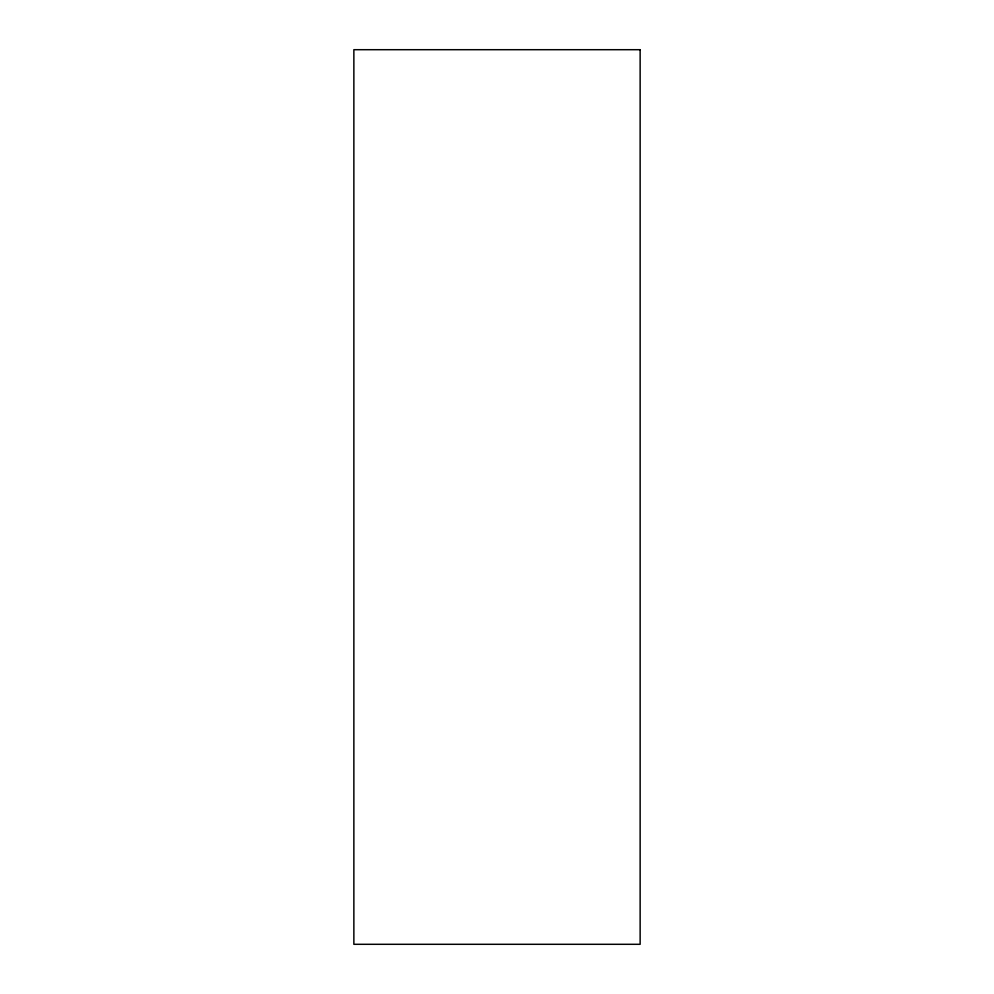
<?xml version="1.0" encoding="UTF-8"?>
<svg xmlns="http://www.w3.org/2000/svg" width="994" height="994" viewBox="0 0 994 994"><rect width="100%" height="100%" fill="white"/><g stroke="black" fill="none" stroke-linecap="round" stroke-linejoin="round"><path stroke-width="1.49" d="M640.136 49.7L353.864 49.7L353.864 944.3L640.136 944.3L640.136 49.7"/></g></svg>
